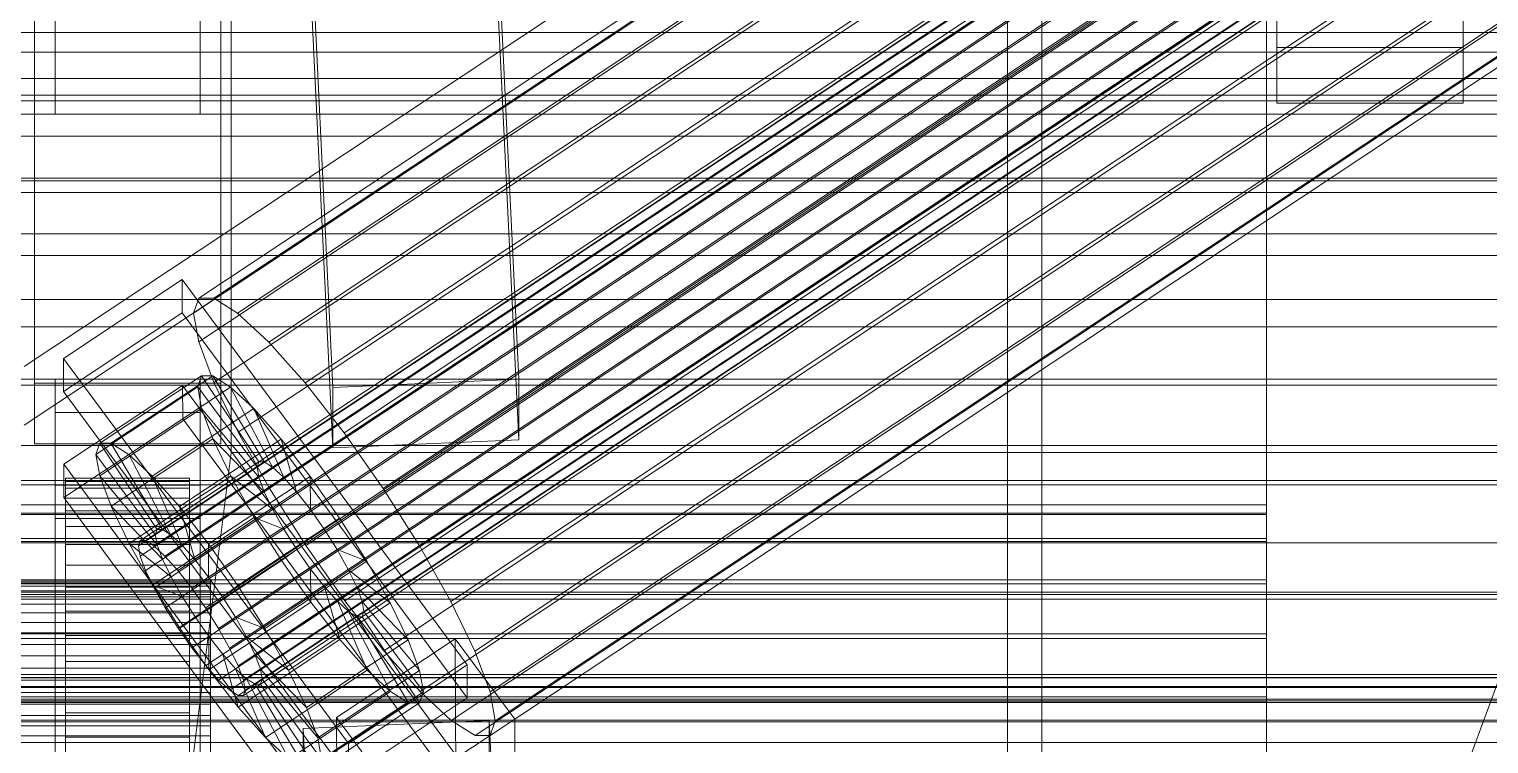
# Model space of a CAD drawing. Header units: millimetres. Extents: x -2500 to 58855, y -53268 to 6837.
# Drawn here: x 130.5 to 271.5, y -33528.2 to -33459.1 of the extents above; entities that cross this region are included whole.
import ezdxf

# ---------------------------------------------------------------- set-up
doc = ezdxf.new("R2010")
doc.units = ezdxf.units.MM
for name, color, linetype, lineweight in [('frontal_briquetadora', 7, 'Continuous', 0), ('frontal_C01', 7, 'Continuous', 0), ('frontal_C02', 7, 'Continuous', 0), ('frontal_C03', 7, 'Continuous', 0), ('frontal_dos-mix', 7, 'Continuous', 0), ('frontal_secador', 7, 'Continuous', 0)]:
    doc.layers.add(name, color=color, linetype=linetype, lineweight=lineweight)

msp = doc.modelspace()

# ---------------------------------------------------------------- linework, layer by layer
at = {"layer": 'frontal_briquetadora'}
msp.add_line((207, -33700), (342, -33332.75), dxfattribs=at)
at = {"layer": 'frontal_C01'}
for p, q in [((250, -35735.764), (250, -32680.37)), ((250, -32685.104), (250, -35740.498)), ((146.872, -33485.088), (331.181, -33362.756)), ((148.32, -33485.095), (332.629, -33362.763)), ((146.383, -33486.521), (330.692, -33364.19)), ((150.629, -33486.542), (334.938, -33364.211)), ((141.045, -33509.031), (354.844, -33367.126)), ((141.218, -33508.523), (355.017, -33366.618)), ((141.731, -33508.525), (355.53, -33366.621)), ((142.549, -33509.038), (356.348, -33367.134)), ((146.887, -33489.297), (331.197, -33366.966)), ((153.641, -33489.331), (337.95, -33366.999)), ((141.224, -33510.015), (355.022, -33368.11)), ((143.617, -33510.026), (357.415, -33368.122)), ((141.742, -33511.407), (355.541, -33369.503)), ((144.861, -33511.423), (358.659, -33369.518)), ((142.565, -33513.113), (356.363, -33371.209)), ((359.995, -33371.227), (146.196, -33513.132)), ((148.35, -33493.227), (332.659, -33370.896)), ((157.152, -33493.271), (341.461, -33370.94)), ((143.635, -33515.017), (357.434, -33373.113)), ((147.533, -33515.037), (361.332, -33373.132)), ((144.881, -33516.989), (358.68, -33375.085)), ((148.779, -33517.009), (362.578, -33375.104)), ((150.672, -33498.043), (334.981, -33375.712)), ((345.231, -33375.763), (160.922, -33498.094)), ((146.218, -33518.895), (360.017, -33376.99)), ((149.85, -33518.913), (363.648, -33377.008)), ((147.554, -33520.604), (361.352, -33378.699)), ((150.672, -33520.619), (364.471, -33378.715)), ((148.798, -33522), (362.596, -33380.095)), ((151.191, -33522.012), (364.989, -33380.107)), ((149.865, -33522.988), (363.664, -33381.083)), ((150.683, -33523.501), (364.482, -33381.596)), ((151.196, -33523.503), (364.995, -33381.599)), ((151.369, -33522.995), (365.168, -33381.091)), ((153.694, -33503.417), (338.003, -33381.085)), ((164.693, -33503.471), (349.002, -33381.14)), ((157.211, -33508.982), (341.52, -33386.65)), ((168.21, -33509.037), (352.519, -33386.705)), ((160.982, -33514.359), (345.291, -33392.028)), ((171.232, -33514.41), (355.541, -33392.079)), ((164.752, -33519.182), (349.061, -33396.851)), ((173.554, -33519.226), (357.863, -33396.895)), ((168.263, -33523.122), (352.572, -33400.791)), ((175.016, -33523.156), (359.326, -33400.825)), ((171.275, -33525.911), (355.584, -33403.58)), ((175.521, -33525.932), (359.83, -33403.601)), ((173.584, -33527.358), (357.893, -33405.027)), ((175.032, -33527.366), (359.341, -33405.034)), ((228.298, -33426.447), (130, -33491.691)), ((228.298, -33738.634), (228.298, -33426.447)), ((130, -33497.378), (228.298, -33432.135)), ((228.298, -33432.135), (228.298, -33744.321)), ((-450, -33459.391), (450, -33459.391)), ((133.809, -33490.902), (145.277, -33483.29)), ((145.277, -33483.29), (145.289, -33486.492)), ((145.277, -33483.29), (172.809, -33520.529)), ((146.383, -33486.521), (146.872, -33485.088)), ((146.872, -33485.088), (148.32, -33485.095)), ((148.32, -33485.095), (150.629, -33486.542)), ((145.289, -33486.492), (133.821, -33494.104)), ((172.821, -33523.731), (145.289, -33486.492)), ((146.887, -33489.297), (146.383, -33486.521)), ((150.629, -33486.542), (153.641, -33489.331)), ((148.35, -33493.227), (146.887, -33489.297)), ((153.641, -33489.331), (157.152, -33493.271)), ((133.821, -33494.104), (133.809, -33490.902)), ((161.341, -33528.141), (133.809, -33490.902)), ((133, -33496.13), (133, -33492.928)), ((133, -33492.928), (147, -33492.928)), ((133, -33538.401), (133, -33492.928)), ((137.313, -33499.113), (147.143, -33492.589)), ((138.396, -33499.118), (148.226, -33492.594)), ((147.143, -33492.589), (146.777, -33493.661)), ((147, -33492.928), (147, -33496.13)), ((147, -33492.928), (147, -33538.401)), ((148.226, -33492.594), (147.143, -33492.589)), ((147.143, -33492.589), (152.686, -33500.911)), ((149.953, -33493.677), (148.226, -33492.594)), ((148.226, -33492.594), (153.199, -33500.914)), ((133.821, -33494.104), (161.353, -33531.343)), ((133.847, -33501.148), (145.315, -33493.536)), ((136.948, -33500.185), (146.777, -33493.661)), ((140.123, -33500.201), (149.953, -33493.677)), ((145.315, -33493.536), (145.327, -33496.738)), ((145.315, -33493.536), (172.847, -33530.775)), ((146.777, -33493.661), (152.513, -33501.419)), ((146.777, -33493.661), (147.155, -33495.738)), ((150.672, -33498.043), (148.35, -33493.227)), ((152.207, -33495.763), (149.953, -33493.677)), ((149.953, -33493.677), (154.017, -33501.427)), ((157.152, -33493.271), (160.922, -33498.094)), ((137.325, -33502.262), (147.155, -33495.738)), ((142.377, -33502.287), (152.207, -33495.763)), ((147.155, -33495.738), (152.692, -33502.403)), ((147.155, -33495.738), (148.249, -33498.677)), ((154.833, -33498.71), (152.207, -33495.763)), ((152.207, -33495.763), (155.085, -33502.415)), ((147, -33496.13), (133, -33496.13)), ((133, -33496.13), (133, -33541.603)), ((145.327, -33496.738), (133.859, -33504.349)), ((172.859, -33533.977), (145.327, -33496.738)), ((147, -33541.603), (147, -33496.13)), ((153.694, -33503.417), (150.672, -33498.043)), ((160.922, -33498.094), (164.693, -33503.471)), ((136.948, -33500.185), (137.313, -33499.113)), ((142.856, -33507.436), (137.313, -33499.113)), ((137.313, -33499.113), (138.396, -33499.118)), ((143.369, -33507.438), (138.396, -33499.118)), ((138.396, -33499.118), (140.123, -33500.201)), ((138.419, -33505.202), (148.249, -33498.677)), ((145.003, -33505.235), (154.833, -33498.71)), ((148.249, -33498.677), (153.21, -33503.795)), ((148.249, -33498.677), (149.985, -33502.28)), ((157.653, -33502.318), (154.833, -33498.71)), ((154.833, -33498.71), (156.329, -33503.811)), ((133.859, -33504.349), (133.847, -33501.148)), ((161.379, -33538.387), (133.847, -33501.148)), ((142.683, -33507.943), (136.948, -33500.185)), ((137.325, -33502.262), (136.948, -33500.185)), ((144.188, -33507.951), (140.123, -33500.201)), ((140.123, -33500.201), (142.377, -33502.287)), ((152.513, -33501.419), (142.683, -33507.943)), ((152.686, -33500.911), (142.856, -33507.436)), ((153.199, -33500.914), (143.369, -33507.438)), ((154.017, -33501.427), (144.188, -33507.951)), ((152.513, -33501.419), (152.686, -33500.911)), ((152.692, -33502.403), (152.513, -33501.419)), ((152.686, -33500.911), (153.199, -33500.914)), ((153.199, -33500.914), (154.017, -33501.427)), ((154.017, -33501.427), (155.085, -33502.415)), ((134, -33512.459), (134, -33502.48)), ((134, -33502.48), (134, -33502.811)), ((134, -33502.48), (146, -33502.48)), ((134, -33503.441), (134, -33502.48)), ((134, -33512.616), (134, -33502.811)), ((134, -33502.811), (134, -33504.412)), ((134, -33502.811), (146, -33502.811)), ((142.862, -33508.927), (137.325, -33502.262)), ((138.419, -33505.202), (137.325, -33502.262)), ((140.156, -33508.804), (149.985, -33502.28)), ((145.255, -33508.939), (142.377, -33502.287)), ((142.377, -33502.287), (145.003, -33505.235)), ((152.692, -33502.403), (142.862, -33508.927)), ((155.085, -33502.415), (145.255, -33508.939)), ((146, -33502.811), (146, -33502.48)), ((146, -33502.48), (146, -33512.459)), ((146, -33502.48), (146, -33503.441)), ((146, -33504.412), (146, -33502.811)), ((146, -33502.811), (146, -33512.616)), ((157.653, -33502.318), (147.823, -33508.842)), ((149.985, -33502.28), (154.033, -33505.502)), ((149.985, -33502.28), (152.246, -33506.299)), ((153.21, -33503.795), (152.692, -33502.403)), ((155.085, -33502.415), (156.329, -33503.811)), ((157.665, -33505.52), (157.653, -33502.318)), ((160.474, -33506.34), (157.653, -33502.318)), ((133, -33506.375), (133, -33503.174)), ((133, -33503.174), (147, -33503.174)), ((133, -33548.647), (133, -33503.174)), ((134, -33512.915), (134, -33503.441)), ((134, -33503.441), (146, -33503.441)), ((134, -33505.629), (134, -33503.441)), ((153.21, -33503.795), (143.38, -33510.32)), ((146, -33503.441), (146, -33512.915)), ((146, -33503.441), (146, -33505.629)), ((156.329, -33503.811), (146.499, -33510.335)), ((147, -33503.174), (147, -33506.375)), ((147, -33503.174), (147, -33548.647)), ((154.033, -33505.502), (153.21, -33503.795)), ((157.211, -33508.982), (153.694, -33503.417)), ((156.329, -33503.811), (157.665, -33505.52)), ((164.693, -33503.471), (168.21, -33509.037)), ((133.859, -33504.349), (161.391, -33541.588)), ((134, -33513.374), (134, -33504.412)), ((134, -33504.412), (134, -33507.173)), ((134, -33504.412), (146, -33504.412)), ((134, -33513.951), (134, -33505.629)), ((134, -33505.629), (146, -33505.629)), ((134, -33508.894), (134, -33505.629)), ((143.38, -33510.32), (138.419, -33505.202)), ((140.156, -33508.804), (138.419, -33505.202)), ((154.033, -33505.502), (144.203, -33512.026)), ((146.499, -33510.335), (145.003, -33505.235)), ((145.003, -33505.235), (147.823, -33508.842)), ((146, -33507.173), (146, -33504.412)), ((146, -33504.412), (146, -33513.374)), ((146, -33505.629), (146, -33513.951)), ((146, -33505.629), (146, -33508.894)), ((147.835, -33512.044), (157.665, -33505.52)), ((155.103, -33507.406), (154.033, -33505.502)), ((157.665, -33505.52), (159.001, -33507.425)), ((147, -33506.375), (133, -33506.375)), ((133, -33506.375), (133, -33551.849)), ((142.416, -33512.824), (152.246, -33506.299)), ((147, -33551.849), (147, -33506.375)), ((150.644, -33512.865), (160.474, -33506.34)), ((152.246, -33506.299), (155.103, -33507.406)), ((152.246, -33506.299), (154.877, -33510.462)), ((160.474, -33506.34), (159.001, -33507.425)), ((163.105, -33510.503), (160.474, -33506.34)), ((134, -33514.682), (134, -33507.173)), ((134, -33507.173), (134, -33510.906)), ((134, -33507.173), (146, -33507.173)), ((142.856, -33507.436), (142.683, -33507.943)), ((142.683, -33507.943), (142.862, -33508.927)), ((143.369, -33507.438), (142.856, -33507.436)), ((144.188, -33507.951), (143.369, -33507.438)), ((145.255, -33508.939), (144.188, -33507.951)), ((155.103, -33507.406), (145.274, -33513.93)), ((146, -33510.906), (146, -33507.173)), ((146, -33507.173), (146, -33514.682)), ((159.001, -33507.425), (149.171, -33513.949)), ((156.35, -33509.378), (155.103, -33507.406)), ((159.001, -33507.425), (160.247, -33509.397)), ((134, -33515.498), (134, -33508.894)), ((134, -33508.894), (146, -33508.894)), ((134, -33513.015), (134, -33508.894)), ((144.203, -33512.026), (140.156, -33508.804)), ((142.416, -33512.824), (140.156, -33508.804)), ((141.045, -33509.031), (141.218, -33508.523)), ((141.224, -33510.015), (141.045, -33509.031)), ((141.218, -33508.523), (141.731, -33508.525)), ((141.731, -33508.525), (142.549, -33509.038)), ((142.549, -33509.038), (143.617, -33510.026)), ((142.862, -33508.927), (143.38, -33510.32)), ((146.499, -33510.335), (145.255, -33508.939)), ((146, -33508.894), (146, -33515.498)), ((146, -33508.894), (146, -33513.015)), ((156.35, -33509.378), (146.52, -33515.902)), ((147.823, -33508.842), (147.835, -33512.044)), ((147.823, -33508.842), (150.644, -33512.865)), ((160.247, -33509.397), (150.417, -33515.921)), ((154.877, -33510.462), (156.35, -33509.378)), ((157.686, -33511.283), (156.35, -33509.378)), ((160.982, -33514.359), (157.211, -33508.982)), ((163.105, -33510.503), (160.247, -33509.397)), ((160.247, -33509.397), (161.318, -33511.301)), ((168.21, -33509.037), (171.232, -33514.41)), ((134, -33516.451), (134, -33510.906)), ((134, -33510.906), (134, -33515.358)), ((134, -33510.906), (146, -33510.906)), ((141.742, -33511.407), (141.224, -33510.015)), ((143.38, -33510.32), (144.203, -33512.026)), ((143.617, -33510.026), (144.861, -33511.423)), ((145.047, -33516.987), (154.877, -33510.462)), ((146, -33515.358), (146, -33510.906)), ((146, -33510.906), (146, -33516.451)), ((147.835, -33512.044), (146.499, -33510.335)), ((157.686, -33511.283), (147.856, -33517.807)), ((161.318, -33511.301), (151.488, -33517.825)), ((153.275, -33517.028), (163.105, -33510.503)), ((154.877, -33510.462), (157.698, -33514.485)), ((157.698, -33514.485), (157.686, -33511.283)), ((159.022, -33512.992), (157.686, -33511.283)), ((165.365, -33514.523), (161.318, -33511.301)), ((161.318, -33511.301), (162.14, -33513.007)), ((165.365, -33514.523), (163.105, -33510.503)), ((-148, -33512.459), (148, -33512.459)), ((-148, -33512.616), (148, -33512.616)), ((134, -33512.616), (134, -33512.459)), ((146, -33512.459), (134, -33512.459)), ((134, -33512.459), (134, -33512.915)), ((134, -33513.374), (134, -33512.616)), ((146, -33512.616), (134, -33512.616)), ((142.565, -33513.113), (141.742, -33511.407)), ((144.203, -33512.026), (145.274, -33513.93)), ((144.861, -33511.423), (146.196, -33513.132)), ((146, -33512.459), (146, -33512.616)), ((146, -33512.915), (146, -33512.459)), ((146, -33512.616), (146, -33513.374)), ((149.171, -33513.949), (147.835, -33512.044)), ((148, -33512.616), (148, -33512.459)), ((148, -33512.459), (148, -33512.915)), ((148, -33513.374), (148, -33512.616)), ((-148, -33512.915), (148, -33512.915)), ((-148, -33513.374), (148, -33513.374)), ((-148, -33513.951), (148, -33513.951)), ((146, -33512.915), (134, -33512.915)), ((134, -33512.915), (134, -33513.951)), ((134, -33517.45), (134, -33513.015)), ((134, -33513.015), (146, -33513.015)), ((134, -33517.709), (134, -33513.015)), ((134, -33514.682), (134, -33513.374)), ((146, -33513.374), (134, -33513.374)), ((146, -33513.951), (134, -33513.951)), ((134, -33513.951), (134, -33515.498)), ((145.274, -33513.93), (142.416, -33512.824)), ((145.047, -33516.987), (142.416, -33512.824)), ((143.635, -33515.017), (142.565, -33513.113)), ((145.274, -33513.93), (146.52, -33515.902)), ((146, -33513.951), (146, -33512.915)), ((146, -33513.015), (146, -33517.45)), ((146, -33513.015), (146, -33517.709)), ((146, -33513.374), (146, -33514.682)), ((146, -33515.498), (146, -33513.951)), ((146.196, -33513.132), (147.533, -33515.037)), ((148, -33512.915), (148, -33513.951)), ((148, -33514.682), (148, -33513.374)), ((148, -33513.951), (148, -33515.498)), ((149.171, -33513.949), (150.644, -33512.865)), ((150.417, -33515.921), (149.171, -33513.949)), ((159.022, -33512.992), (149.192, -33519.516)), ((150.644, -33512.865), (153.275, -33517.028)), ((162.14, -33513.007), (152.311, -33519.532)), ((160.518, -33518.092), (159.022, -33512.992)), ((160.266, -33514.388), (159.022, -33512.992)), ((167.102, -33518.125), (162.14, -33513.007)), ((162.14, -33513.007), (162.659, -33514.4)), ((-148, -33514.682), (148, -33514.682)), ((-148, -33515.498), (148, -33515.498)), ((134, -33516.451), (134, -33514.682)), ((146, -33514.682), (134, -33514.682)), ((134, -33515.358), (134, -33518.559)), ((146, -33515.358), (134, -33515.358)), ((134, -33515.358), (134, -33520.224)), ((146, -33515.498), (134, -33515.498)), ((134, -33515.498), (134, -33517.45)), ((144.881, -33516.989), (143.635, -33515.017)), ((146, -33514.682), (146, -33516.451)), ((146, -33518.559), (146, -33515.358)), ((146, -33520.224), (146, -33515.358)), ((146, -33517.45), (146, -33515.498)), ((147.533, -33515.037), (148.779, -33517.009)), ((147.868, -33521.009), (157.698, -33514.485)), ((148, -33516.451), (148, -33514.682)), ((148, -33515.498), (148, -33517.45)), ((160.266, -33514.388), (150.436, -33520.912)), ((161.333, -33515.376), (151.503, -33521.901)), ((162.659, -33514.4), (152.829, -33520.924)), ((162.837, -33515.384), (153.008, -33521.908)), ((155.535, -33521.047), (165.365, -33514.523)), ((157.698, -33514.485), (160.518, -33518.092)), ((163.144, -33521.04), (160.266, -33514.388)), ((161.333, -33515.376), (160.266, -33514.388)), ((164.752, -33519.182), (160.982, -33514.359)), ((165.397, -33523.126), (161.333, -33515.376)), ((162.151, -33515.889), (161.333, -33515.376)), ((168.196, -33521.065), (162.659, -33514.4)), ((162.659, -33514.4), (162.837, -33515.384)), ((162.837, -33515.384), (162.664, -33515.892)), ((168.573, -33523.142), (162.837, -33515.384)), ((167.102, -33518.125), (165.365, -33514.523)), ((171.232, -33514.41), (173.554, -33519.226)), ((-148, -33516.451), (148, -33516.451)), ((134, -33518.559), (134, -33516.451)), ((146, -33516.451), (134, -33516.451)), ((146.52, -33515.902), (145.047, -33516.987)), ((146, -33516.451), (146, -33518.559)), ((146.52, -33515.902), (147.856, -33517.807)), ((148, -33518.559), (148, -33516.451)), ((151.488, -33517.825), (150.417, -33515.921)), ((150.417, -33515.921), (153.275, -33517.028)), ((162.151, -33515.889), (152.321, -33522.413)), ((162.664, -33515.892), (152.835, -33522.416)), ((167.125, -33524.209), (162.151, -33515.889)), ((162.664, -33515.892), (162.151, -33515.889)), ((168.208, -33524.214), (162.664, -33515.892)), ((-148, -33517.45), (148, -33517.45)), ((146, -33517.45), (134, -33517.45)), ((134, -33517.45), (134, -33519.673)), ((134, -33519.673), (134, -33517.709)), ((134, -33517.709), (146, -33517.709)), ((134, -33522.658), (134, -33517.709)), ((146.218, -33518.895), (144.881, -33516.989)), ((147.868, -33521.009), (145.047, -33516.987)), ((146, -33519.673), (146, -33517.45)), ((146, -33517.709), (146, -33519.673)), ((146, -33517.709), (146, -33522.658)), ((147.856, -33517.807), (147.868, -33521.009)), ((147.856, -33517.807), (149.192, -33519.516)), ((148, -33517.45), (148, -33519.673)), ((148.779, -33517.009), (149.85, -33518.913)), ((150.688, -33524.617), (160.518, -33518.092)), ((152.311, -33519.532), (151.488, -33517.825)), ((151.488, -33517.825), (155.535, -33521.047)), ((153.275, -33517.028), (155.535, -33521.047)), ((157.272, -33524.65), (167.102, -33518.125)), ((160.19, -33525.629), (171.658, -33518.017)), ((160.518, -33518.092), (163.144, -33521.04)), ((168.196, -33521.065), (167.102, -33518.125)), ((171.658, -33518.017), (171.715, -33533.386)), ((171.658, -33518.017), (177.394, -33525.775)), ((148, -33518.559), (-148, -33518.559)), ((-148, -33519.673), (148, -33519.673)), ((134, -33518.559), (146, -33518.559)), ((134, -33520.864), (134, -33518.559)), ((146, -33519.673), (134, -33519.673)), ((134, -33519.673), (134, -33522.018)), ((146, -33518.559), (146, -33520.864)), ((146, -33522.018), (146, -33519.673)), ((147.554, -33520.604), (146.218, -33518.895)), ((148, -33520.864), (148, -33518.559)), ((148, -33519.673), (148, -33522.018)), ((149.192, -33519.516), (150.688, -33524.617)), ((149.192, -33519.516), (150.436, -33520.912)), ((149.85, -33518.913), (150.672, -33520.619)), ((152.829, -33520.924), (152.311, -33519.532)), ((152.311, -33519.532), (157.272, -33524.65)), ((168.263, -33523.122), (164.752, -33519.182)), ((173.554, -33519.226), (175.016, -33523.156)), ((-148, -33520.864), (148, -33520.864)), ((134, -33520.864), (134, -33520.224)), ((134, -33520.224), (134, -33525.173)), ((134, -33520.224), (146, -33520.224)), ((134, -33523.209), (134, -33520.864)), ((146, -33520.864), (134, -33520.864)), ((146, -33525.173), (146, -33520.224)), ((146, -33520.224), (146, -33520.864)), ((146, -33520.864), (146, -33523.209)), ((148.798, -33522), (147.554, -33520.604)), ((150.688, -33524.617), (147.868, -33521.009)), ((148, -33523.209), (148, -33520.864)), ((150.436, -33520.912), (153.314, -33527.564)), ((150.436, -33520.912), (151.503, -33521.901)), ((150.672, -33520.619), (151.191, -33522.012)), ((153.008, -33521.908), (152.829, -33520.924)), ((152.829, -33520.924), (158.366, -33527.589)), ((153.314, -33527.564), (163.144, -33521.04)), ((155.535, -33521.047), (157.272, -33524.65)), ((158.366, -33527.589), (168.196, -33521.065)), ((172.809, -33520.529), (161.341, -33528.141)), ((163.144, -33521.04), (165.397, -33523.126)), ((168.573, -33523.142), (168.196, -33521.065)), ((172.821, -33523.731), (172.809, -33520.529)), ((-148, -33522.018), (148, -33522.018)), ((134, -33522.018), (134, -33522.658)), ((146, -33522.018), (134, -33522.018)), ((134, -33522.018), (134, -33524.322)), ((146, -33522.658), (146, -33522.018)), ((146, -33524.322), (146, -33522.018)), ((148, -33522.018), (148, -33524.322)), ((149.865, -33522.988), (148.798, -33522)), ((151.191, -33522.012), (151.369, -33522.995)), ((151.503, -33521.901), (155.567, -33529.65)), ((151.503, -33521.901), (152.321, -33522.413)), ((152.321, -33522.413), (157.295, -33530.733)), ((152.321, -33522.413), (152.835, -33522.416)), ((152.835, -33522.416), (153.008, -33521.908)), ((152.835, -33522.416), (158.378, -33530.738)), ((153.008, -33521.908), (158.743, -33529.666)), ((-148, -33523.209), (148, -33523.209)), ((134, -33522.658), (146, -33522.658)), ((134, -33527.524), (134, -33522.658)), ((134, -33525.432), (134, -33523.209)), ((134, -33523.209), (134, -33525.173)), ((146, -33523.209), (134, -33523.209)), ((146, -33522.658), (146, -33527.524)), ((146, -33525.173), (146, -33523.209)), ((146, -33523.209), (146, -33525.432)), ((148, -33525.432), (148, -33523.209)), ((150.683, -33523.501), (149.865, -33522.988)), ((151.196, -33523.503), (150.683, -33523.501)), ((151.369, -33522.995), (151.196, -33523.503)), ((155.567, -33529.65), (165.397, -33523.126)), ((158.743, -33529.666), (168.573, -33523.142)), ((161.353, -33531.343), (172.821, -33523.731)), ((165.397, -33523.126), (167.125, -33524.209)), ((168.208, -33524.214), (168.573, -33523.142)), ((171.275, -33525.911), (168.263, -33523.122)), ((175.016, -33523.156), (175.521, -33525.932)), ((-148, -33524.322), (148, -33524.322)), ((134, -33524.322), (134, -33527.524)), ((146, -33524.322), (134, -33524.322)), ((134, -33524.322), (134, -33526.431)), ((134, -33525.173), (134, -33529.867)), ((134, -33525.173), (146, -33525.173)), ((146, -33527.524), (146, -33524.322)), ((146, -33526.431), (146, -33524.322)), ((146, -33529.867), (146, -33525.173)), ((148, -33524.322), (148, -33526.431)), ((153.314, -33527.564), (150.688, -33524.617)), ((157.272, -33524.65), (158.366, -33527.589)), ((157.295, -33530.733), (167.125, -33524.209)), ((158.378, -33530.738), (168.208, -33524.214)), ((167.125, -33524.209), (168.208, -33524.214)), ((-148, -33525.432), (148, -33525.432)), ((-148, -33526.431), (148, -33526.431)), ((134, -33527.384), (134, -33525.432)), ((134, -33525.432), (134, -33529.867)), ((146, -33525.432), (134, -33525.432)), ((134, -33526.431), (134, -33531.976)), ((146, -33526.431), (134, -33526.431)), ((134, -33526.431), (134, -33528.2)), ((146, -33529.867), (146, -33525.432)), ((146, -33525.432), (146, -33527.384)), ((146, -33531.976), (146, -33526.431)), ((146, -33528.2), (146, -33526.431)), ((148, -33527.384), (148, -33525.432)), ((148, -33526.431), (148, -33528.2)), ((156.962, -33526.698), (174.943, -33525.912)), ((156.962, -33533.103), (156.962, -33526.698)), ((159.83, -33585.518), (156.962, -33526.698)), ((160.247, -33540.997), (160.19, -33525.629)), ((165.926, -33533.387), (160.19, -33525.629)), ((177.394, -33525.775), (165.926, -33533.387)), ((173.584, -33527.358), (171.275, -33525.911)), ((174.943, -33525.912), (174.943, -33532.316)), ((174.943, -33525.912), (177.811, -33584.731)), ((175.521, -33525.932), (175.032, -33527.366)), ((177.451, -33541.144), (177.394, -33525.775)), ((-148, -33527.384), (148, -33527.384)), ((134, -33528.931), (134, -33527.384)), ((134, -33527.384), (134, -33533.988)), ((146, -33527.384), (134, -33527.384)), ((134, -33527.524), (146, -33527.524)), ((134, -33531.976), (134, -33527.524)), ((146, -33533.988), (146, -33527.384)), ((146, -33527.384), (146, -33528.931)), ((146, -33527.524), (146, -33531.976)), ((148, -33528.931), (148, -33527.384)), ((155.567, -33529.65), (153.314, -33527.564)), ((158.366, -33527.589), (158.743, -33529.666)), ((161.341, -33528.141), (161.353, -33531.343)), ((175.032, -33527.366), (173.584, -33527.358))]:
    msp.add_line(p, q, dxfattribs=at)
at = {"layer": 'frontal_C02'}
for p, q in [((250, -35767.535), (250, -32976.99)), ((250, -32981.769), (250, -35772.314)), ((228.298, -33617.653), (228.298, -33332.832)), ((228.298, -33338.573), (228.298, -33623.394)), ((174.943, -33433.544), (177.811, -33492.921)), ((159.83, -33493.715), (156.962, -33434.338)), ((177.811, -33498.767), (174.943, -33439.391)), ((159.83, -33499.562), (156.962, -33440.185)), ((131, -33493.317), (131, -33447.795)), ((149, -33447.795), (149, -33493.317)), ((133, -33453.267), (133, -33467.296)), ((147, -33467.296), (147, -33453.267)), ((131, -33499.162), (131, -33453.64)), ((149, -33499.162), (149, -33453.64)), ((133, -33457.732), (133, -33467.296)), ((147, -33467.296), (147, -33457.732)), ((133, -33467.296), (147, -33467.296)), ((-425, -33487.86), (425, -33487.86)), ((177.811, -33492.921), (159.83, -33493.715)), ((177.811, -33498.767), (177.811, -33492.921)), ((149, -33493.317), (131, -33493.317)), ((131, -33493.317), (131, -33499.162)), ((149, -33499.162), (149, -33493.317)), ((159.83, -33493.715), (159.83, -33499.562)), ((425, -33499.336), (-425, -33499.336)), ((131, -33499.162), (149, -33499.162)), ((159.83, -33499.562), (177.811, -33498.767)), ((425, -33502.707), (-425, -33502.707)), ((430, -33508.746), (-430, -33508.746)), ((430, -33513.746), (-430, -33513.746)), ((-425, -33514.183), (425, -33514.183))]:
    msp.add_line(p, q, dxfattribs=at)
at = {"layer": 'frontal_C03'}
for p, q in [((250, -35246.305), (250, -32596.305)), ((250, -32601.121), (250, -35251.121)), ((250, -33634.044), (250, -33370.122)), ((250, -33375.9), (250, -33639.823)), ((251, -33460.845), (251, -33426.175)), ((269, -33426.175), (269, -33460.845)), ((251, -33466.231), (251, -33431.561)), ((269, -33466.231), (269, -33431.561)), ((269, -33460.845), (251, -33460.845)), ((251, -33460.845), (251, -33466.231)), ((269, -33466.231), (269, -33460.845)), ((450, -33467.291), (-450, -33467.291)), ((251, -33466.231), (269, -33466.231)), ((450, -33469.415), (-450, -33469.415)), ((-450, -33480.972), (450, -33480.972)), ((-250, -33505.062), (250, -33505.062)), ((250, -33505.856), (250, -33505.062)), ((250, -33505.062), (250, -33505.999)), ((-250, -33505.856), (250, -33505.856)), ((-250, -33505.999), (250, -33505.999)), ((250, -33508.326), (250, -33505.856)), ((250, -33505.999), (250, -33508.603)), ((-250, -33508.326), (250, -33508.326)), ((250, -33512.305), (250, -33508.326)), ((-250, -33508.603), (250, -33508.603)), ((250, -33508.603), (250, -33512.696)), ((-250, -33512.305), (250, -33512.305)), ((-250, -33512.696), (250, -33512.696)), ((250, -33517.522), (250, -33512.305)), ((250, -33512.696), (250, -33518)), ((-250, -33517.522), (250, -33517.522)), ((-250, -33518), (250, -33518)), ((250, -33523.62), (250, -33517.522)), ((250, -33518), (250, -33524.153)), ((-450, -33521.461), (450, -33521.461)), ((-450, -33521.742), (450, -33521.742)), ((-450, -33521.793), (450, -33521.793)), ((-450, -33522.618), (450, -33522.618)), ((-450, -33522.715), (450, -33522.715)), ((250, -33523.62), (-250, -33523.62)), ((250, -33530.184), (250, -33523.62)), ((-450, -33524.027), (450, -33524.027)), ((-450, -33524.166), (450, -33524.166)), ((-250, -33524.153), (250, -33524.153)), ((250, -33524.153), (250, -33530.737)), ((-450, -33525.876), (450, -33525.876)), ((-450, -33526.045), (450, -33526.045)), ((450, -33528.036), (-450, -33528.036))]:
    msp.add_line(p, q, dxfattribs=at)
at = {"layer": 'frontal_dos-mix'}
for p, q in [((225, -35980), (225, -33282.5)), ((150, -33385), (150, -33500)), ((150, -33500), (125, -33700)), ((350, -33500), (150, -33500))]:
    msp.add_line(p, q, dxfattribs=at)
at = {"layer": 'frontal_secador'}
for p, q in [((1250, -33461.314), (-1250, -33461.314)), ((1250, -33463.856), (-1250, -33463.856)), ((1250, -33465.455), (-1250, -33465.455)), ((1250, -33466), (-1250, -33466)), ((1360, -33473.5), (-1360, -33473.5)), ((1250, -33473.75), (-1250, -33473.75)), ((1360, -33474.863), (-1360, -33474.863)), ((1360, -33478.859), (-1360, -33478.859)), ((1360, -33485.216), (-1360, -33485.216)), ((1250, -33492.924), (-1250, -33492.924)), ((1360, -33493.5), (-1360, -33493.5)), ((1360, -33503.147), (-1360, -33503.147)), ((-1360, -33513.5), (1360, -33513.5)), ((-1250, -33513.5), (1250, -33513.5)), ((1360, -33523.853), (-1360, -33523.853))]:
    msp.add_line(p, q, dxfattribs=at)

doc.saveas('drawing.dxf')
